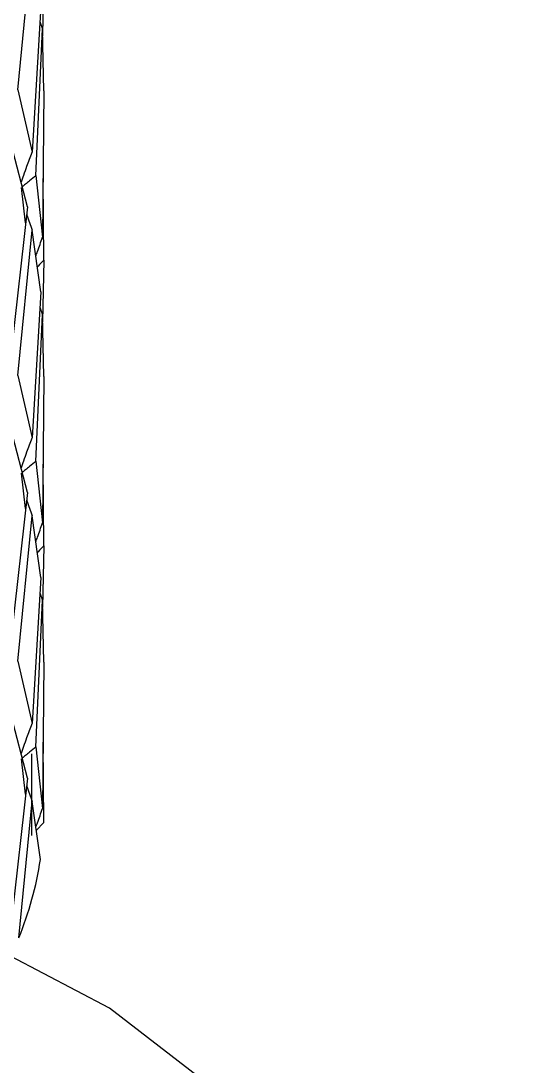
# Model space of a CAD drawing. Extents: x -1.7 to 6.3, y -6.8 to 0.
# Drawn here: x 3.3782 to 3.4432, y -0.4458 to -0.313 of the extents above; entities that cross this region are included whole.
import ezdxf

# ---------------------------------------------------------------- set-up
doc = ezdxf.new("R2010")
doc.units = 0
doc.header["$LTSCALE"] = 0.5
doc.header["$MEASUREMENT"] = 0
doc.layers.add('Mounting', color=4, linetype='CONTINUOUS')

msp = doc.modelspace()

# ---------------------------------------------------------------- linework, layer by layer
at = {"layer": 'Mounting', "linetype": 'Continuous', "lineweight": 25, "transparency": 16777216}
for p, q in [((3.377827970705155, -0.3217680000603451), (3.37963869855281, -0.3032736832666956)), ((3.381111984803525, -0.3071096812109602), (3.380978993334764, -0.3149304002409963)), ((3.380746731919075, -0.3111321332317374), (3.379638701751972, -0.3296905204263396)), ((3.380630552842561, -0.3130780155279211), (3.380978995032805, -0.3140591556181533)), ((3.380135489364775, -0.3326333772219954), (3.380979000021384, -0.31405896101829)), ((3.381111982147104, -0.3218796661604415), (3.380979002579778, -0.3140590019669105)), ((3.377827980992848, -0.3217680380163443), (3.3796387033169, -0.3296905288775775)), ((3.38111198197501, -0.3218796721534716), (3.380978989805755, -0.3404756173070496)), ((3.379043696282309, -0.3366117685850867), (3.376972828569819, -0.328657418125573)), ((3.380135486919045, -0.3326333610256285), (3.380978987255588, -0.340475576473267)), ((3.381111979349129, -0.3433994685253197), (3.381037766032989, -0.3330215378060331)), ((3.378815202498188, -0.3386487968448648), (3.378281776219112, -0.3341697029710815)), ((3.379043697612659, -0.3366117746483894), (3.376972765397724, -0.3550740288587804)), ((3.377827928156393, -0.3580578217947448), (3.379638688950962, -0.339563610884781)), ((3.380746710211298, -0.3474219380112515), (3.379638684109167, -0.339563584831609)), ((3.381111978674141, -0.3433994456785854), (3.380978993924728, -0.3512203703380408)), ((3.380746712820724, -0.3474219645652425), (3.379638700574247, -0.3659804936505253)), ((3.380135496274335, -0.3689234025262067), (3.38097899311559, -0.3503488295704926)), ((3.380630548880887, -0.3493676396812759), (3.380978977058547, -0.3503487609340397)), ((3.381111979560515, -0.358169736466138), (3.380978992209933, -0.3503488154474184)), ((3.377827921618064, -0.3580577985104583), (3.379638701553475, -0.3659804989034399)), ((3.381111979916355, -0.3581697247524716), (3.380978999261529, -0.3767657487073848)), ((3.379043716277906, -0.3729018399468202), (3.376972777287136, -0.3649472278662103)), ((3.380135498730922, -0.3689234181358358), (3.380979001451195, -0.3767657833466131)), ((3.381111982641187, -0.3796895645245399), (3.38103776252224, -0.36931153185391)), ((3.378815196056919, -0.3749390889091018), (3.378281741173538, -0.3704597862937078)), ((3.379043713527068, -0.372901828087862), (3.376972812159707, -0.3913641636693086)), ((3.377827960046019, -0.3943479199281086), (3.379638711533474, -0.3758537128488229)), ((3.38074672427237, -0.383712063665314), (3.379638718026058, -0.3758537474581374)), ((3.381111983170342, -0.3796895829913751), (3.380979001739732, -0.3875102247321394)), ((3.380746721665332, -0.383712036556048), (3.379638684971411, -0.4022703895081889)), ((3.380630551991104, -0.3856577463224085), (3.380978994450615, -0.3866388730252339)), ((3.380135471640543, -0.4052132219205475), (3.380978995550961, -0.3866388484960055)), ((3.38111198458158, -0.3944595398230604), (3.380978995873562, -0.3866388536615659)), ((3.37782796517196, -0.3943479387379796), (3.379638678193842, -0.4022703523546056)), ((3.381111983630163, -0.394459573210284), (3.380978994364625, -0.4130556495316711)), ((3.379043677461738, -0.4091916412537273), (3.376972795404967, -0.4012372674016262)), ((3.381124400585904, -0.414829725456741), (3.381039317385898, -0.4046205964987735)), ((3.379548171169034, -0.4061145969519941), (3.379572484250389, -0.4164737157467613)), ((3.380135469467106, -0.4052132055140589), (3.380978994097546, -0.4130556451289493)), ((3.378815197053811, -0.4112286811800914), (3.378281760890815, -0.4067493635754431)), ((3.37904368481712, -0.4091916750294047), (3.376972787942705, -0.4276540627275267)), ((3.377960102335152, -0.429496849942467), (3.379638676096206, -0.4121435368409863)), ((3.380698734975866, -0.4195174081468451), (3.379638667833419, -0.4121434560662323)), ((3.380170160686234, -0.4158405830414864), (3.381124400809298, -0.4148297290588232))]:
    msp.add_line(p, q, dxfattribs=at)
at = {"layer": 'Mounting', "linetype": 'Continuous', "lineweight": 25, "transparency": 16777216, "flags": 128}
msp.add_lwpolyline([(3.40918033450221, -0.5759880805102284), (3.431982576023259, -0.5512352927466821), (3.443175518101199, -0.5215393695249446), (3.439419047102959, -0.4912263608623277), (3.42101748996825, -0.4627520464422901), (3.389461631417802, -0.438423245875839), (3.376898115668837, -0.4318100975346084)], dxfattribs=at)
at = {"layer": 'Mounting', "linetype": 'Continuous', "lineweight": 25, "transparency": 16777216}
msp.add_arc((3.33724263432471, -0.4129573650172205), 0.0439484567116401, 337.8929478836308, 351.4155644099606, dxfattribs=at)
for points, knots in [([(3.378243623269526, -0.333538631127567), (3.378358084387187, -0.333216577260032), (3.378603560707646, -0.3325258920735621), (3.379066686970475, -0.3312425602798328), (3.379420361469315, -0.3302829594167633), (3.379638698618351, -0.3296905601419269)], [0, 0, 0, 0, 0.2505493370680744, 0.5373346915936769, 1, 1, 1, 1]), ([(3.380135492738034, -0.3326333070198046), (3.379860123238984, -0.332863431008235), (3.379415211002708, -0.3332352404448926), (3.378831012931457, -0.3337185143999193), (3.378522562636121, -0.3339718087503485), (3.378385665711932, -0.3340842262711448)], [0, 0, 0, 0, 0.4746074898710018, 0.7668194204468627, 1, 1, 1, 1]), ([(3.378940550570107, -0.3375313252290368), (3.378955758008104, -0.3375762688585269), (3.379185132460336, -0.3382541555872791), (3.379419690692046, -0.3389312680087073), (3.379638697803159, -0.3395634881369176)], [0, 0, 0, 0, 0.0662996155373781, 1, 1, 1, 1]), ([(3.380107277281837, -0.3428869457536621), (3.380177797962546, -0.3426890239290969), (3.380464574037475, -0.3418841643697732), (3.380757841943748, -0.3410810471184647), (3.380978992772654, -0.3404754232433476)], [0, 0, 0, 0, 0.2459085219144093, 1, 1, 1, 1]), ([(3.381111968500065, -0.3433993391491867), (3.380880062849641, -0.3436449043505547), (3.380610517227808, -0.3439303265676585), (3.38033814836335, -0.3442148532356271), (3.380300114147843, -0.3442545851948182)], [0, 0, 0, 0, 0.860357696960959, 1, 1, 1, 1]), ([(3.378243633530047, -0.369828669795524), (3.3783580812335, -0.3695066424627385), (3.378603540054243, -0.3688159824759509), (3.379066661212732, -0.3675326236139398), (3.37942034514225, -0.3665729694873789), (3.379638695195766, -0.3659805181136733)], [0, 0, 0, 0, 0.2505233593838079, 0.5373036461860541, 1, 1, 1, 1]), ([(3.380135465657474, -0.3689234979794378), (3.379860093841216, -0.3691536214391817), (3.379415182190513, -0.3695254264035839), (3.378831004352648, -0.3700086791000388), (3.378522576697449, -0.3702619527526707), (3.37838569921341, -0.3703743533748565)], [0, 0, 0, 0, 0.4746275095251221, 0.7668443038016484, 1, 1, 1, 1]), ([(3.378940538775765, -0.373821643445666), (3.378955736443615, -0.3738665596765998), (3.379185111252283, -0.37454446973274), (3.379419671471425, -0.3752216052774031), (3.379638690453405, -0.3758538759078931)], [0, 0, 0, 0, 0.06625691788936455, 1, 1, 1, 1]), ([(3.380107325419218, -0.3791772531555466), (3.380177838597788, -0.3789793566396611), (3.380464598920256, -0.3781745585884551), (3.380757848968116, -0.3773715023086197), (3.380978990040731, -0.3767659142502851)], [0, 0, 0, 0, 0.2458958686405682, 0.9999999999999999, 0.9999999999999999, 0.9999999999999999, 0.9999999999999999]), ([(3.381111981841784, -0.3796896491721071), (3.380880078582152, -0.3799352144404224), (3.380610542817323, -0.3802206292401848), (3.380338183640717, -0.3805051482407293), (3.380300156931568, -0.3805448727009377)], [0, 0, 0, 0, 0.8603802904328933, 1, 1, 1, 1]), ([(3.37824358781269, -0.4061184521443124), (3.378358058600824, -0.4057963649649139), (3.378603542367628, -0.4051056457401785), (3.37906667823853, -0.4038222585610072), (3.379420354306589, -0.4028626361414354), (3.379638695196135, -0.4022702160382465)], [0, 0, 0, 0, 0.2505645431715224, 0.5373382055191497, 1, 1, 1, 1]), ([(3.380135442761116, -0.4052130793161268), (3.379860072507611, -0.4054432025177306), (3.379415167080907, -0.4058150039737711), (3.378830969120784, -0.4062982753737572), (3.37852251974617, -0.4065515678990863), (3.378385616040504, -0.4066639905142466)], [0, 0, 0, 0, 0.4746088469194076, 0.7668077755899524, 1, 1, 1, 1]), ([(3.378940553832123, -0.4101111047954618), (3.378955741810074, -0.4101559921943192), (3.379185107528812, -0.4108338724582552), (3.379419655674951, -0.4115109786568638), (3.379638672676805, -0.4121432487131216)], [0, 0, 0, 0, 0.06621729714023676, 1, 1, 1, 1]), ([(3.380113838143672, -0.415448796791992), (3.380182182860793, -0.4152569891112421), (3.380466788024535, -0.4144582520808484), (3.380757836285497, -0.413661244264631), (3.380978992592276, -0.4130556288779133)], [0, 0, 0, 0, 0.2401387108109715, 0.9999999999999999, 0.9999999999999999, 0.9999999999999999, 0.9999999999999999])]:
    msp.add_open_spline(points, degree=3, knots=knots, dxfattribs=at)

doc.saveas('drawing.dxf')
